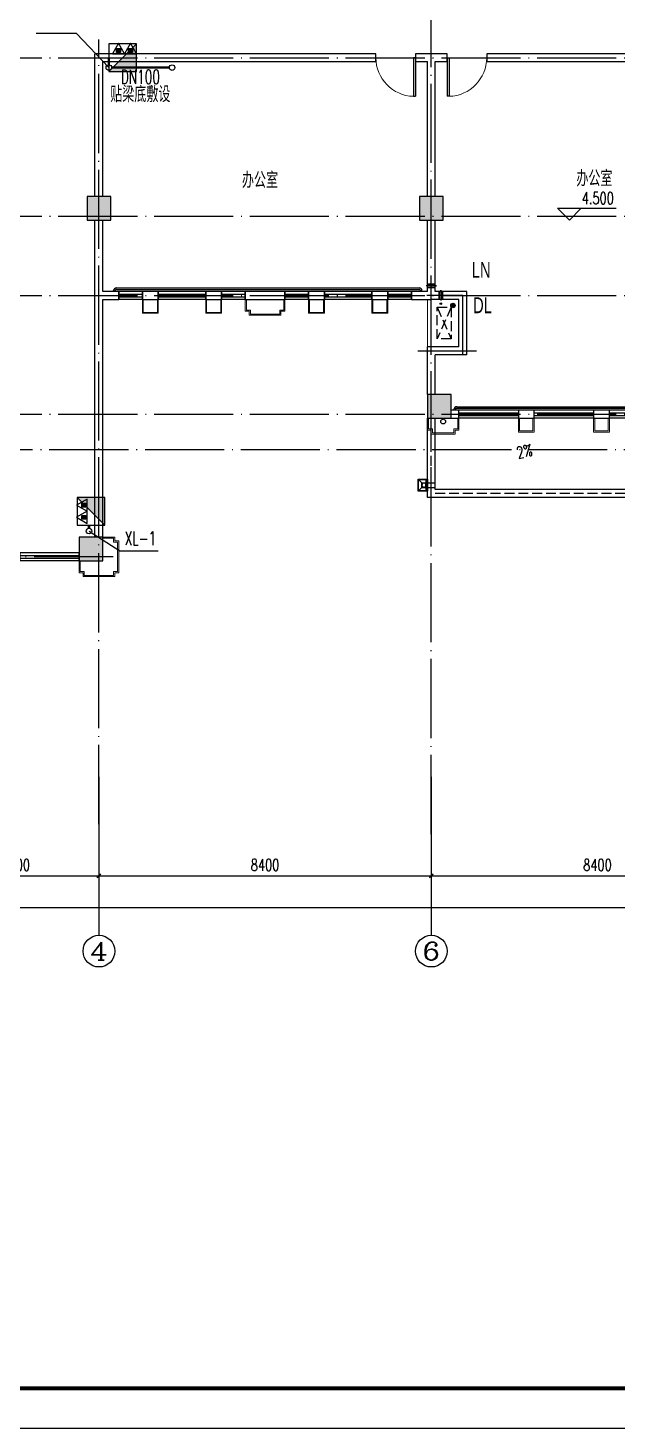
# Model space of a CAD drawing. Extents: x 888742 to 1277419, y 9079 to 622358.
# Drawn here: x 1058652 to 1073538, y 318801 to 354140 of the extents above; entities that cross this region are included whole.
import ezdxf
from ezdxf.enums import TextEntityAlignment as Align

# ---------------------------------------------------------------- set-up
doc = ezdxf.new("R2010")
doc.units = 0
doc.header["$LTSCALE"] = 1000
doc.header["$MEASUREMENT"] = 0
doc.linetypes.add('DASH', pattern=[0.35, 0.25, -0.1])
doc.linetypes.add('DOTE', pattern=[2.42, 2, -0.2, 0.02, -0.2])
for name, color, linetype in [('A_PLAN_FURNITURE', 8, 'Continuous'), ('AXIS', 3, 'Continuous'), ('AXIS_TEXT', 7, 'Continuous'), ('COLUMN', 2, 'Continuous'), ('DIM_ELEV', 3, 'Continuous'), ('DIM_SYMB', 3, 'Continuous'), ('DIM_消防', 3, 'Continuous'), ('DOTE', 14, 'DOTE'), ('EQUIP_消火栓', 7, 'Continuous'), ('EQUIP_消防', 7, 'Continuous'), ('PIPE-消防', 1, 'Continuous'), ('PUB_HATCH', 252, 'Continuous'), ('PUB_TEXT', 7, 'Continuous'), ('PUB_TITLE', 4, 'Continuous'), ('RAIN', 220, 'Continuous'), ('TEXT_消防', 7, 'Continuous'), ('VPIPE-消防', 1, 'Continuous'), ('WALL', 2, 'Continuous'), ('WINDOW', 142, 'Continuous'), ('排水', 135, 'Continuous'), ('栏杆', 89, 'Continuous'), ('空调', 107, 'Continuous'), ('立面', 43, 'Continuous')]:
    doc.layers.add(name, color=color, linetype=linetype)
for name, color, linetype, lineweight in [('厨房卫生间家具', 79, 'Continuous', 9), ('房间家具', 157, 'Continuous', 9), ('面积线', 41, 'Continuous', 20)]:
    doc.layers.add(name, color=color, linetype=linetype, lineweight=lineweight)
doc.styles.add('_TCH_AXIS', font='COMPLEX', dxfattribs={"bigfont": 'GBCBIG'})
doc.styles.add('_TCH_DIM', font='SIMPLEX', dxfattribs={"bigfont": 'GBCBIG'})
doc.styles.add('_TCH_DIM_T3', font='SIMPLEX', dxfattribs={"width": 0.705882, "bigfont": 'GBCBIG'})
doc.styles.add('_TWT_PIPEDN', font='SIMPLEX', dxfattribs={"width": 0.8, "height": 3.5, "bigfont": 'HZTXT'})
doc.styles.add('_TWT_SERIAL', font='COMPLEX', dxfattribs={"width": 0.8, "height": 3.5, "bigfont": 'HZTXT'})
doc.styles.add('COMPLEX', font='COMPLEX')
doc.styles.add('hztxt', font='zn02.shx', dxfattribs={"width": 0.8, "height": 400, "bigfont": 'zn01.shx'})
doc.styles.add('ZN01', font='zn02.shx', dxfattribs={"width": 0.7, "height": 3.5, "bigfont": 'zn01.shx'})
doc.dimstyles.new('_TCH_ARCH&&100', dxfattribs={"dimtxt": 297.5, "dimasz": 100, "dimexe": 250, "dimexo": 300, "dimgap": 126.25, "dimtad": 1, "dimdec": 0, "dimzin": 0, "dimdsep": 46, "dimtxsty": '_TCH_DIM_T3', "dimblk": 'ARCHTICK', "dimcen": 0.09, "dimclrt": 7, "dimazin": 2, "dimtfac": 1, "dimtdec": 0, "dimtix": 1, "dimtmove": 2, "dimatfit": 3, "dimldrblk": 'ARCHTICK', "dimfxl": 1, "dimtolj": 1, "dimtzin": 0, "dimarcsym": 0})

# ---------------------------------------------------------------- blocks, each defined once
blk = doc.blocks.new('43t42')
at = {"layer": 'A_PLAN_FURNITURE', "linetype": 'DASH', "extrusion": (0, 0, -1)}
blk.add_lwpolyline([(-698650, 447037), (-697850, 447037), (-697850, 447387), (-698650, 447387)], close=True, dxfattribs=at)
at = {"layer": 'A_PLAN_FURNITURE', "linetype": 'DASH'}
for points in [[(698650, 447387), (697850, 447037)], [(698650, 447037), (697850, 447387)]]:
    blk.add_lwpolyline(points, dxfattribs=at)
blk = doc.blocks.new('Kongtiaodaong')
at = {"layer": '空调'}
for points in [[(1247663, -163218), (1247663, -163058), (1247663, -163038), (1247663, -163218), (1247663, -163238)], [(1247703, -163058), (1247703, -163008), (1247703, -163218), (1247703, -163268)], [(1247743, -163218), (1247743, -163058), (1247743, -163038), (1247743, -163218), (1247743, -163238)]]:
    blk.add_lwpolyline(points, dxfattribs=at)
blk = doc.blocks.new('gfdgfdgasdasd')
at = {"layer": 'RAIN'}
for p, q in [((-681360, -59537), (-681360, -59197)), ((-681240, -59537), (-681240, -59197)), ((-681440, -59427), (-681160, -59427)), ((-681440, -59617), (-681360, -59537)), ((-681360, -59537), (-681240, -59537)), ((-681240, -59537), (-681160, -59617))]:
    blk.add_line(p, q, dxfattribs=at)
for points in [[(-681450, -59627), (-681150, -59627), (-681150, -59397), (-681450, -59397)], [(-681440, -59617), (-681160, -59617), (-681160, -59407), (-681440, -59407)]]:
    blk.add_lwpolyline(points, close=True, dxfattribs=at)
blk.add_circle((-681300, -59482), 50, dxfattribs=at)
blk = doc.blocks.new('$TWTSYS$00000546')
h = blk.add_hatch()
h.set_pattern_fill('ANSI31', color=256, scale=200, style=0)
h.set_pattern_definition([(45, (-38543.802, -6670.83), (-17.67767, 17.67767), [])])
h.paths.add_polyline_path([(-65, 174), (65, 174), (65, 44), (-65, 44)])
for points in [[(0, 344), (-198, 0), (198, 0)], [(-65, 174), (65, 174), (65, 44), (-65, 44)]]:
    blk.add_lwpolyline(points, close=True)
blk = doc.blocks.new('_ArchTick')
at = {"color": 0, "linetype": 'ByBlock', "const_width": 0.4}
blk.add_lwpolyline([(-0.5, -0.5), (0.5, 0.5)], dxfattribs=at)
blk = doc.blocks.new('*D228')
at = {"layer": 'AXIS', "color": 0, "lineweight": -2, "transparency": 16777216}
for p, q in [((1056244, 334938), (1056244, 332488)), ((1060444, 334938), (1060444, 332488)), ((1056244, 332738), (1060444, 332738))]:
    blk.add_line(p, q, dxfattribs=at)
at = {"layer": 'Defpoints', "color": 0, "transparency": 16777216}
for p in [(1056244, 335238), (1060444, 335238), (1060444, 332738)]:
    blk.add_point(p, dxfattribs=at)
at = {"layer": 'AXIS', "color": 0, "lineweight": -2, "transparency": 16777216, "xscale": 100, "yscale": 100, "zscale": 100, "rotation": 180}
blk.add_blockref('_ArchTick', (1056244, 332738), dxfattribs=at)
at = {"layer": 'AXIS', "color": 0, "lineweight": -2, "transparency": 16777216, "xscale": 100, "yscale": 100, "zscale": 100}
blk.add_blockref('_ArchTick', (1060444, 332738), dxfattribs=at)
at = {"layer": 'AXIS', "color": 7, "transparency": 16777216, "insert": (1058344, 333013), "char_height": 297.5, "attachment_point": 5, "style": '_TCH_DIM_T3'}
blk.add_mtext('\\A1;4200', dxfattribs=at)
blk = doc.blocks.new('*D229')
at = {"layer": 'AXIS', "color": 0, "lineweight": -2, "transparency": 16777216}
for p, q in [((1060444, 334938), (1060444, 332488)), ((1068844, 334938), (1068844, 332488)), ((1060444, 332738), (1068844, 332738))]:
    blk.add_line(p, q, dxfattribs=at)
at = {"layer": 'Defpoints', "color": 0, "transparency": 16777216}
for p in [(1060444, 335238), (1068844, 335238), (1068844, 332738)]:
    blk.add_point(p, dxfattribs=at)
at = {"layer": 'AXIS', "color": 0, "lineweight": -2, "transparency": 16777216, "xscale": 100, "yscale": 100, "zscale": 100, "rotation": 180}
blk.add_blockref('_ArchTick', (1060444, 332738), dxfattribs=at)
at = {"layer": 'AXIS', "color": 0, "lineweight": -2, "transparency": 16777216, "xscale": 100, "yscale": 100, "zscale": 100}
blk.add_blockref('_ArchTick', (1068844, 332738), dxfattribs=at)
at = {"layer": 'AXIS', "color": 7, "transparency": 16777216, "insert": (1064644, 333013), "char_height": 297.5, "attachment_point": 5, "style": '_TCH_DIM_T3'}
blk.add_mtext('\\A1;8400', dxfattribs=at)
blk = doc.blocks.new('*D230')
at = {"layer": 'AXIS', "color": 0, "lineweight": -2, "transparency": 16777216}
for p, q in [((1068844, 334938), (1068844, 332488)), ((1077244, 334938), (1077244, 332488)), ((1068844, 332738), (1077244, 332738))]:
    blk.add_line(p, q, dxfattribs=at)
at = {"layer": 'Defpoints', "color": 0, "transparency": 16777216}
for p in [(1068844, 335238), (1077244, 335238), (1077244, 332738)]:
    blk.add_point(p, dxfattribs=at)
at = {"layer": 'AXIS', "color": 0, "lineweight": -2, "transparency": 16777216, "xscale": 100, "yscale": 100, "zscale": 100, "rotation": 180}
blk.add_blockref('_ArchTick', (1068844, 332738), dxfattribs=at)
at = {"layer": 'AXIS', "color": 0, "lineweight": -2, "transparency": 16777216, "xscale": 100, "yscale": 100, "zscale": 100}
blk.add_blockref('_ArchTick', (1077244, 332738), dxfattribs=at)
at = {"layer": 'AXIS', "color": 7, "transparency": 16777216, "insert": (1073044, 333013), "char_height": 297.5, "attachment_point": 5, "style": '_TCH_DIM_T3'}
blk.add_mtext('\\A1;8400', dxfattribs=at)
blk = doc.blocks.new('*D235')
at = {"layer": 'AXIS', "color": 0, "lineweight": -2, "transparency": 16777216}
for p, q in [((1050144, 334638), (1050144, 331688)), ((1104344, 334638), (1104344, 331688)), ((1050144, 331938), (1104344, 331938))]:
    blk.add_line(p, q, dxfattribs=at)
at = {"layer": 'Defpoints', "color": 0, "transparency": 16777216}
for p in [(1050144, 334938), (1104344, 334938), (1104344, 331938)]:
    blk.add_point(p, dxfattribs=at)
at = {"layer": 'AXIS', "color": 0, "lineweight": -2, "transparency": 16777216, "xscale": 100, "yscale": 100, "zscale": 100, "rotation": 180}
blk.add_blockref('_ArchTick', (1050144, 331938), dxfattribs=at)
at = {"layer": 'AXIS', "color": 0, "lineweight": -2, "transparency": 16777216, "xscale": 100, "yscale": 100, "zscale": 100}
blk.add_blockref('_ArchTick', (1104344, 331938), dxfattribs=at)
at = {"layer": 'AXIS', "color": 7, "transparency": 16777216, "insert": (1077244, 332213), "char_height": 297.5, "attachment_point": 5, "style": '_TCH_DIM_T3'}
blk.add_mtext('\\A1;54200', dxfattribs=at)
blk = doc.blocks.new('*D348')
at = {"layer": 'AXIS', "color": 0, "lineweight": -2, "transparency": 16777216}
for p, q in [((1056244, 334938), (1056244, 332488)), ((1060444, 334938), (1060444, 332488)), ((1056244, 332738), (1060444, 332738))]:
    blk.add_line(p, q, dxfattribs=at)
at = {"layer": 'Defpoints', "color": 0, "transparency": 16777216}
for p in [(1056244, 335238), (1060444, 335238), (1060444, 332738)]:
    blk.add_point(p, dxfattribs=at)
at = {"layer": 'AXIS', "color": 0, "lineweight": -2, "transparency": 16777216, "xscale": 100, "yscale": 100, "zscale": 100, "rotation": 180}
blk.add_blockref('_ArchTick', (1056244, 332738), dxfattribs=at)
at = {"layer": 'AXIS', "color": 0, "lineweight": -2, "transparency": 16777216, "xscale": 100, "yscale": 100, "zscale": 100}
blk.add_blockref('_ArchTick', (1060444, 332738), dxfattribs=at)
at = {"layer": 'AXIS', "color": 7, "transparency": 16777216, "insert": (1058344, 333013), "char_height": 297.5, "attachment_point": 5, "style": '_TCH_DIM_T3'}
blk.add_mtext('\\A1;4200', dxfattribs=at)
blk = doc.blocks.new('*D349')
at = {"layer": 'AXIS', "color": 0, "lineweight": -2, "transparency": 16777216}
for p, q in [((1060444, 334938), (1060444, 332488)), ((1068844, 334938), (1068844, 332488)), ((1060444, 332738), (1068844, 332738))]:
    blk.add_line(p, q, dxfattribs=at)
at = {"layer": 'Defpoints', "color": 0, "transparency": 16777216}
for p in [(1060444, 335238), (1068844, 335238), (1068844, 332738)]:
    blk.add_point(p, dxfattribs=at)
at = {"layer": 'AXIS', "color": 0, "lineweight": -2, "transparency": 16777216, "xscale": 100, "yscale": 100, "zscale": 100, "rotation": 180}
blk.add_blockref('_ArchTick', (1060444, 332738), dxfattribs=at)
at = {"layer": 'AXIS', "color": 0, "lineweight": -2, "transparency": 16777216, "xscale": 100, "yscale": 100, "zscale": 100}
blk.add_blockref('_ArchTick', (1068844, 332738), dxfattribs=at)
at = {"layer": 'AXIS', "color": 7, "transparency": 16777216, "insert": (1064644, 333013), "char_height": 297.5, "attachment_point": 5, "style": '_TCH_DIM_T3'}
blk.add_mtext('\\A1;8400', dxfattribs=at)
blk = doc.blocks.new('*D350')
at = {"layer": 'AXIS', "color": 0, "lineweight": -2, "transparency": 16777216}
for p, q in [((1068844, 334938), (1068844, 332488)), ((1077244, 334938), (1077244, 332488)), ((1068844, 332738), (1077244, 332738))]:
    blk.add_line(p, q, dxfattribs=at)
at = {"layer": 'Defpoints', "color": 0, "transparency": 16777216}
for p in [(1068844, 335238), (1077244, 335238), (1077244, 332738)]:
    blk.add_point(p, dxfattribs=at)
at = {"layer": 'AXIS', "color": 0, "lineweight": -2, "transparency": 16777216, "xscale": 100, "yscale": 100, "zscale": 100, "rotation": 180}
blk.add_blockref('_ArchTick', (1068844, 332738), dxfattribs=at)
at = {"layer": 'AXIS', "color": 0, "lineweight": -2, "transparency": 16777216, "xscale": 100, "yscale": 100, "zscale": 100}
blk.add_blockref('_ArchTick', (1077244, 332738), dxfattribs=at)
at = {"layer": 'AXIS', "color": 7, "transparency": 16777216, "insert": (1073044, 333013), "char_height": 297.5, "attachment_point": 5, "style": '_TCH_DIM_T3'}
blk.add_mtext('\\A1;8400', dxfattribs=at)
blk = doc.blocks.new('*D355')
at = {"layer": 'AXIS', "color": 0, "lineweight": -2, "transparency": 16777216}
for p, q in [((1050244, 334638), (1050244, 331688)), ((1104244, 334638), (1104244, 331688)), ((1050244, 331938), (1104244, 331938))]:
    blk.add_line(p, q, dxfattribs=at)
at = {"layer": 'Defpoints', "color": 0, "transparency": 16777216}
for p in [(1050244, 334938), (1104244, 334938), (1104244, 331938)]:
    blk.add_point(p, dxfattribs=at)
at = {"layer": 'AXIS', "color": 0, "lineweight": -2, "transparency": 16777216, "xscale": 100, "yscale": 100, "zscale": 100, "rotation": 180}
blk.add_blockref('_ArchTick', (1050244, 331938), dxfattribs=at)
at = {"layer": 'AXIS', "color": 0, "lineweight": -2, "transparency": 16777216, "xscale": 100, "yscale": 100, "zscale": 100}
blk.add_blockref('_ArchTick', (1104244, 331938), dxfattribs=at)
at = {"layer": 'AXIS', "color": 7, "transparency": 16777216, "insert": (1077244, 332213), "char_height": 297.5, "attachment_point": 5, "style": '_TCH_DIM_T3'}
blk.add_mtext('\\A1;54000', dxfattribs=at)
blk = doc.blocks.new('$WINLIB2D$00000001')
at = {"color": 0}
for points in [[(-0.5, 0.5), (-0.5, -0.5)], [(-0.5, 0.5), (0.5, 0.5)], [(0.5, -0.5), (0.5, 0.5)], [(0.5, 0.167), (-0.5, 0.167)], [(0.5, -0.167), (-0.5, -0.167)], [(-0.5, -0.5), (0.5, -0.5)]]:
    blk.add_lwpolyline(points, dxfattribs=at)
blk = doc.blocks.new('$DorLib2D$00000001')
for p, q in [((0.45, 0.975), (0.5, 0.975)), ((0.45, 0), (0.45, 0.975)), ((0.5, 0), (0.5, 0.975)), ((0.5, 0), (0.45, 0))]:
    blk.add_line(p, q)
at = {"lineweight": 13}
blk.add_arc((0.475, 0), 0.975, 91.4693, 180, dxfattribs=at)
blk = doc.blocks.new('_AXISO')
blk.add_circle((0, 0), 0.5)
at = {"layer": 'AXIS_TEXT', "style": 'COMPLEX', "width": 1.041667}
blk.add_attdef('A', text='', height=0.56, dxfattribs=at).set_placement((-0.25, -0.28), (0.25, -0.28), align=Align.FIT)
blk = doc.blocks.new('$TwtSys$00000434')
for p, q in [((-0.5, 0.5), (-0.5, -0.5)), ((-0.5, -0.5), (0.5, 0.5)), ((0.5, 0.5), (-0.5, 0.5)), ((0.5, -0.5), (0.5, 0.5)), ((-0.5, -0.5), (0.5, -0.5))]:
    blk.add_line(p, q)
blk.add_solid([(0.5, -0.5), (0.5, 0.5), (-0.5, -0.5)])

msp = doc.modelspace()

# ---------------------------------------------------------------- hatches: boundary and pattern name
at = {"layer": 'PUB_HATCH'}
for points in [[(1060144, 349290.7), (1060744, 349290.7), (1060744, 349890.7), (1060144, 349890.7)], [(1068544, 349290.7), (1069144, 349290.7), (1069144, 349890.7), (1068544, 349890.7)], [(1068744, 344290.7), (1069344, 344290.7), (1069344, 344890.7), (1068744, 344890.7)], [(1059944, 340691.1), (1060544, 340691.1), (1060544, 341291.1), (1059944, 341291.1)]]:
    msp.add_hatch(color=256, dxfattribs=at).paths.add_polyline_path(points)
at = {"layer": '排水'}
h = msp.add_hatch(dxfattribs=at)
h.set_pattern_fill('ANSI31', color=252, scale=15, style=0)
h.set_pattern_definition([(134.9997153, (2548136.469, 1339871.489), (16.83806388, 16.83789657), [])])
edge = h.paths.add_edge_path()
edge.add_arc((1069389, 347135.7), 55, 0, 360)

# ---------------------------------------------------------------- linework, layer by layer
at = {"layer": 'AXIS'}
for p, q in [((1060444, 335237.8), (1060444, 331237.8)), ((1068844, 335237.8), (1068844, 331237.8))]:
    msp.add_line(p, q, dxfattribs=at)
at = {"layer": 'COLUMN'}
for p, q in [((1060744, 349890.7), (1060144, 349890.7)), ((1060144, 349890.7), (1060144, 349290.7)), ((1060744, 349290.7), (1060744, 349890.7)), ((1069144, 349890.7), (1068544, 349890.7)), ((1068544, 349890.7), (1068544, 349290.7)), ((1069144, 349290.7), (1069144, 349890.7)), ((1060144, 349290.7), (1060744, 349290.7)), ((1068544, 349290.7), (1069144, 349290.7)), ((1069344, 344890.7), (1068744, 344890.7)), ((1068744, 344890.7), (1068744, 344290.7)), ((1069344, 344290.7), (1069344, 344890.7)), ((1068744, 344290.7), (1069344, 344290.7)), ((1060544, 341291.1), (1059944, 341291.1)), ((1059944, 341291.1), (1059944, 340691.1)), ((1060544, 340691.1), (1060544, 341291.1)), ((1059944, 340691.1), (1060544, 340691.1))]:
    msp.add_line(p, q, dxfattribs=at)
at = {"layer": 'DIM_ELEV'}
for p, q in [((1072332.3, 349290.7), (1072032.3, 349590.7)), ((1072032.3, 349590.7), (1073516.8, 349590.7)), ((1072332.3, 349290.7), (1072632.3, 349590.7))]:
    msp.add_line(p, q, dxfattribs=at)
at = {"layer": 'DIM_SYMB'}
msp.add_lwpolyline([(1072322.5, 343376.7, 0, 0, 0), (1070710.6, 343017.9, 80, 0, 0), (1070417.7, 342952.7, 0, 0, 0)], format="xyseb", dxfattribs=at)
at = {"layer": 'DIM_消防'}
for p, q in [((1059875.8, 354002.3), (1058859.3, 354002.3)), ((1060694, 353140.7), (1059875.8, 354002.3)), ((1060194, 341441.1), (1060973.3, 340944.5)), ((1060973.3, 340944.5), (1061942.1, 340944.5))]:
    msp.add_line(p, q, dxfattribs=at)
at = {"layer": 'DOTE'}
for p, q in [((1068844, 333794.1, 0), (1068844, 363892.7, 0)), ((1060444, 334044.1, 0), (1060444, 353852.3, 0)), ((1047318.5, 353390.7, 0), (1107169.6, 353390.7)), ((1047318.5, 349390.7), (1107169.6, 349390.7)), ((1047318.5, 347390.7, 0), (1107169.6, 347390.7)), ((1068507.5, 345990.7), (1069985.2, 345990.7, 0)), ((1047318.5, 344390.7, 0), (1107169.6, 344390.7)), ((1107169.6, 343491.1, 0), (1047318.5, 343491.1)), ((1060806.9, 340791.1), (1047318.5, 340791.1, 0))]:
    msp.add_line(p, q, dxfattribs=at)
at = {"layer": 'DOTE', "elevation": 0}
msp.add_lwpolyline([(1069644, 345890.7), (1069644, 347390.7), (1068730.6, 347390.7)], dxfattribs=at)
at = {"layer": 'PIPE-消防', "linetype": 'Continuous', "const_width": 60}
for points in [[(1060694, 353210.7), (1060694, 353390.7)], [(1060764, 353140.7), (1062224.1, 353140.7)], [(1060194, 341591.1), (1060194, 341511.1)]]:
    msp.add_lwpolyline(points, dxfattribs=at)
at = {"layer": 'PUB_TITLE'}
msp.add_lwpolyline([(1039583, 318801), (1123683, 318801), (1123683, 378201), (1039583, 378201)], close=True, dxfattribs=at)
at = {"layer": 'PUB_TITLE', "const_width": 100}
msp.add_lwpolyline([(1042083, 319801), (1122683, 319801), (1122683, 377201), (1042083, 377201)], close=True, dxfattribs=at)
at = {"layer": 'RAIN'}
msp.add_circle((1069144, 344205.7), 60, dxfattribs=at)
at = {"layer": 'VPIPE-消防', "linetype": 'Continuous'}
for centre in [(1060694, 353140.7), (1062294.1, 353140.7), (1060194, 341441.1)]:
    msp.add_circle(centre, 70, dxfattribs=at)
at = {"layer": 'WALL'}
for p, q in [((1067444, 353490.7), (1060344, 353490.7)), ((1060344, 349890.7), (1060344, 353490.7)), ((1067444, 353290.7), (1067444, 353490.7)), ((1068844, 353490.7), (1068444, 353490.7)), ((1068444, 353490.7), (1068444, 353290.7)), ((1069244, 353490.7), (1068844, 353490.7)), ((1069244, 353290.7), (1069244, 353490.7)), ((1075844, 353490.7), (1070244, 353490.7)), ((1070244, 353490.7), (1070244, 353290.7)), ((1060544, 353290.7), (1067444, 353290.7)), ((1060544, 349890.7), (1060544, 353290.7)), ((1068444, 353290.7), (1068744, 353290.7)), ((1068744, 349890.7), (1068744, 353290.7)), ((1068944, 353290.7), (1069244, 353290.7)), ((1068944, 349890.7), (1068944, 353290.7)), ((1070244, 353290.7), (1075844, 353290.7)), ((1060344, 347390.7), (1060344, 349290.7)), ((1060544, 347490.7), (1060544, 349290.7)), ((1068744, 347490.7), (1068744, 349290.7)), ((1068944, 347490.7), (1068944, 349290.7)), ((1060344, 341291.1), (1060344, 347392.7)), ((1060944, 347490.7), (1060544, 347490.7)), ((1060944, 347290.7), (1060944, 347490.7)), ((1061944, 347490.7), (1061544, 347490.7)), ((1061544, 347490.7), (1061544, 347290.7)), ((1061944, 347290.7), (1061944, 347490.7)), ((1063544, 347490.7), (1063144, 347490.7)), ((1063144, 347490.7), (1063144, 347290.7)), ((1063544, 347290.7), (1063544, 347490.7)), ((1065144, 347490.7), (1064144, 347490.7)), ((1064144, 347490.7), (1064144, 347290.7)), ((1065144, 347290.7), (1065144, 347490.7)), ((1066144, 347490.7), (1065744, 347490.7)), ((1065744, 347490.7), (1065744, 347290.7)), ((1066144, 347290.7), (1066144, 347490.7)), ((1067744, 347490.7), (1067344, 347490.7)), ((1067344, 347490.7), (1067344, 347290.7)), ((1067744, 347290.7), (1067744, 347490.7)), ((1068744, 347490.7), (1068344, 347490.7)), ((1068344, 347490.7), (1068344, 347290.7)), ((1069744, 347490.7), (1068944, 347490.7)), ((1069744, 345890.7), (1069744, 347490.7)), ((1060544, 347290.7), (1060944, 347290.7)), ((1060544, 341291.1), (1060544, 347290.7)), ((1061544, 347290.7), (1061944, 347290.7)), ((1063144, 347290.7), (1063544, 347290.7)), ((1064144, 347290.7), (1065144, 347290.7)), ((1065744, 347290.7), (1066144, 347290.7)), ((1067344, 347290.7), (1067744, 347290.7)), ((1068344, 347290.7), (1068844, 347290.7)), ((1069544, 347290.7), (1068844, 347290.7)), ((1069544, 346090.7), (1069544, 347290.7)), ((1068744, 344890.7), (1068744, 346090.7)), ((1069544, 346090.7), (1068744, 346090.7)), ((1068944, 344890.7), (1068944, 345890.7)), ((1069744, 345890.7), (1068944, 345890.7)), ((1069544, 344490.7), (1069344, 344490.7)), ((1069344, 344290.7), (1069544, 344290.7)), ((1069544, 344290.7), (1069544, 344490.7)), ((1071444, 344490.7), (1071044, 344490.7)), ((1071044, 344490.7), (1071044, 344290.7)), ((1071044, 344290.7), (1071444, 344290.7)), ((1071444, 344290.7), (1071444, 344490.7)), ((1073344, 344490.7), (1072944, 344490.7)), ((1072944, 344490.7), (1072944, 344290.7)), ((1072944, 344290.7), (1073344, 344290.7)), ((1073344, 344290.7), (1073344, 344490.7))]:
    msp.add_line(p, q, dxfattribs=at)
at = {"layer": '厨房卫生间家具'}
for p, q in [((1068744, 346090.7), (1068744, 347290.7)), ((1068844, 346090.7), (1068844, 347290.7))]:
    msp.add_line(p, q, dxfattribs=at)
at = {"layer": '房间家具'}
for points in [[(1061944, 347290.7), (1061944, 346940.7), (1061544, 346940.7), (1061544, 347290.7)], [(1061924, 347290.7), (1061924, 346960.7), (1061564, 346960.7), (1061564, 347290.7)], [(1063544, 347290.7), (1063544, 346940.7), (1063144, 346940.7), (1063144, 347290.7)], [(1063524, 347290.7), (1063524, 346960.7), (1063164, 346960.7), (1063164, 347290.7)], [(1065144, 347290.7), (1065144, 346990.7), (1065044, 346990.7), (1065044, 346890.7), (1064244, 346890.7), (1064244, 346990.7), (1064144, 346990.7), (1064144, 347290.7)], [(1065114, 347290.7), (1065114, 347020.7), (1065014, 347020.7), (1065014, 346920.7), (1064274, 346920.7), (1064274, 347020.7), (1064174, 347020.7), (1064174, 347290.7)], [(1066144, 347290.7), (1066144, 346940.7), (1065744, 346940.7), (1065744, 347290.7)], [(1066124, 347290.7), (1066124, 346960.7), (1065764, 346960.7), (1065764, 347290.7)], [(1067744, 347290.7), (1067744, 346940.7), (1067344, 346940.7), (1067344, 347290.7)], [(1067724, 347290.7), (1067724, 346960.7), (1067364, 346960.7), (1067364, 347290.7)], [(1068744, 344290.7), (1068744, 343990.7), (1068844, 343990.7), (1068844, 343890.7), (1069444, 343890.7), (1069444, 343990.7), (1069544, 343990.7), (1069544, 344290.7)], [(1068774, 344290.7), (1068774, 344020.7), (1068874, 344020.7), (1068874, 343920.7), (1069414, 343920.7), (1069414, 344020.7), (1069514, 344020.7), (1069514, 344290.7)], [(1071444, 344290.7), (1071444, 343940.7), (1071044, 343940.7), (1071044, 344290.7)], [(1071414, 344290.7), (1071414, 343970.7), (1071074, 343970.7), (1071074, 344290.7)], [(1073344, 344290.7), (1073344, 343940.7), (1072944, 343940.7), (1072944, 344290.7)], [(1073314, 344290.7), (1073314, 343970.7), (1072974, 343970.7), (1072974, 344290.7)], [(1059944, 340691.1), (1059944, 340391.1), (1060044, 340391.1), (1060044, 340291.1), (1060844, 340291.1), (1060844, 340391.1), (1060944, 340391.1), (1060944, 341191.1), (1060844, 341191.1), (1060844, 341291.1), (1060544, 341291.1)], [(1059974, 340691.1), (1059974, 340421.1), (1060074, 340421.1), (1060074, 340321.1), (1060814, 340321.1), (1060814, 340421.1), (1060914, 340421.1), (1060914, 341161.1), (1060814, 341161.1), (1060814, 341261.1), (1060544, 341261.1)]]:
    msp.add_lwpolyline(points, dxfattribs=at)
at = {"layer": '排水'}
for centre, radius in [((1069084, 347180.7), 20), ((1069389, 347135.7), 55)]:
    msp.add_circle(centre, radius, dxfattribs=at)
at = {"layer": '栏杆'}
for p, q in [((1060817.1, 347490.7), (1060817.1, 347510.7)), ((1060857.1, 347490.7), (1060857.1, 347510.7)), ((1060887.1, 347580.7), (1068538.1, 347580.7)), ((1060887.1, 347540.7), (1068538.1, 347540.7)), ((1068568.1, 347490.7), (1068568.1, 347510.7)), ((1068608.1, 347490.7), (1068608.1, 347510.7)), ((1069487.1, 344580.7), (1076783.8, 344580.7)), ((1069417.1, 344490.7), (1069417.1, 344510.7)), ((1069457.1, 344490.7), (1069457.1, 344510.7)), ((1069487.1, 344540.7), (1076783.8, 344540.7))]:
    msp.add_line(p, q, dxfattribs=at)
for centre, radius, start, end in [((1060887.1, 347510.7), 70, 89.98711, 180.01289), ((1060887.1, 347510.7), 30, 89.98711, 180.01289), ((1068538.1, 347510.7), 70, 359.98711, 90.01289), ((1068538.1, 347510.7), 30, 359.98711, 90.01289), ((1069487.1, 344510.7), 70, 89.98711, 180.01289), ((1069487.1, 344510.7), 30, 89.98711, 180.01289)]:
    msp.add_arc(centre, radius, start, end, dxfattribs=at)
at = {"layer": '立面'}
for points in [[(1085744, 344290.7), (1085744, 342290.7), (1068744, 342290.7), (1068744, 344290.7)], [(1077094, 342490.7), (1068944, 342490.7), (1068944, 344290.7)]]:
    msp.add_lwpolyline(points, dxfattribs=at)
at = {"layer": '立面', "linetype": 'DASH'}
msp.add_lwpolyline([(1085644, 344290.7), (1085644, 342390.7), (1068844, 342390.7), (1068844, 344290.7)], dxfattribs=at)

# ---------------------------------------------------------------- block references
at = {"rotation": 90}
msp.add_blockref('43t42', (1516381.2, -351558.9, 0), dxfattribs=at)
at = {"layer": 'AXIS'}
ref = msp.add_blockref('_AXISO', (1060444, 330837.8), dxfattribs=dict(at, xscale=800, yscale=800, zscale=800))
ref.add_attrib('A', '4', dxfattribs={"layer": 'AXIS_TEXT', "height": 452.5, "style": '_TCH_AXIS', "width": 1.3125}).set_placement((1060217.8, 330611.5), (1060670.3, 330611.5), align=Align.FIT)
ref = msp.add_blockref('_AXISO', (1068844, 330837.8), dxfattribs=dict(at, xscale=800, yscale=800, zscale=800))
ref.add_attrib('A', '6', dxfattribs={"layer": 'AXIS_TEXT', "height": 452.5, "style": '_TCH_AXIS', "width": 1.5}).set_placement((1068617.8, 330611.5), (1069070.3, 330611.5), align=Align.FIT)
at = {"layer": 'EQUIP_消火栓', "xscale": 700, "yscale": 700, "zscale": 700}
for p, rotation in [((1061044, 353390.7), 7.262795211780078e-08), ((1060244, 341941.1), 89.99999986527239)]:
    msp.add_blockref('$TwtSys$00000434', p, dxfattribs=dict(at, rotation=rotation))
at = {"layer": 'EQUIP_消防', "color": 1, "xscale": 0.7679999999236315, "yscale": 0.7680000001564622, "zscale": 0.7680000000000002}
for p in [(1060937, 353490.7), (1061241.7, 353490.7)]:
    msp.add_blockref('$TWTSYS$00000546', p, dxfattribs=at)
at = {"layer": 'EQUIP_消防', "color": 1, "xscale": 0.7679999999236315, "yscale": 0.7680000001564622, "zscale": 0.7680000000000002, "rotation": 90}
for p in [(1060144, 342093.5), (1060144, 341788.8)]:
    msp.add_blockref('$TWTSYS$00000546', p, dxfattribs=at)
at = {"layer": 'RAIN', "xscale": -1, "rotation": 270}
msp.add_blockref('gfdgfdgasdasd', (1128140.9, 1023901.1), dxfattribs=at)
at = {"layer": 'WINDOW'}
for name, p, xscale, yscale, zscale, rotation in [('$DorLib2D$00000001', (1067944, 353390.7), 1000, -1000, 1000, 359.9999999798829), ('$DorLib2D$00000001', (1069744, 353390.7), -1000, -1000, -1000, 359.9999999947707), ('$WINLIB2D$00000001', (1061244, 347390.7), 600, 200, 600, 179.9999999824243), ('$WINLIB2D$00000001', (1062544, 347390.7), 1200, 200, 1200, 179.9999999824243), ('$WINLIB2D$00000001', (1063844, 347390.7), 600, 200, 600, 179.9999999824243), ('$WINLIB2D$00000001', (1065444, 347390.7), 600, 200, 600, 179.9999999824243), ('$WINLIB2D$00000001', (1066744, 347390.7), 1200, 200, 1200, 179.9999999824243), ('$WINLIB2D$00000001', (1068044, 347390.7), 600, 200, 600, 179.9999999824243), ('$WINLIB2D$00000001', (1070294, 344390.7), -1500, 200, -1500, 359.9999999971632), ('$WINLIB2D$00000001', (1072194, 344390.7), -1500, 200, -1500, 359.9999999971632), ('$WINLIB2D$00000001', (1074094, 344390.7), -1500, 200, -1500, 359.9999999971632), ('$WINLIB2D$00000001', (1059194, 340791.1), -1500, -200, -1500, 359.999999986925)]:
    msp.add_blockref(name, p, dxfattribs=dict(at, xscale=xscale, yscale=yscale, zscale=zscale, rotation=rotation))
at = {"layer": '面积线', "rotation": 270.0000004935879}
msp.add_blockref('Kongtiaodaong', (1231982, 1595334), dxfattribs=at)
at = {"layer": '面积线', "xscale": -1}
msp.add_blockref('Kongtiaodaong', (2316787.4, 510528.7), dxfattribs=at)

# ---------------------------------------------------------------- texts
at = {"layer": 'DIM_ELEV', "color": 7, "style": '_TCH_DIM', "width": 0.705882}
msp.add_text('4.500', height=297.5, dxfattribs=at).set_placement((1072646.8, 349695.7))
at = {"layer": 'DIM_SYMB', "color": 7, "style": '_TCH_DIM', "width": 0.705882}
msp.add_text('2%%%', height=297.5, rotation=12.54712, dxfattribs=at).set_placement((1071036.5, 343266.5))
at = {"layer": 'DIM_消防', "color": 7, "style": '_TWT_SERIAL', "width": 0.64}
msp.add_text('XL-1', height=350, dxfattribs=at).set_placement((1061093.4, 341084.5))
at = {"layer": 'PUB_TEXT'}
for s, style, width, p in [('贴梁底敷设', 'hztxt', 0.8, (1060731.8, 352266.9)), ('办公室', 'hztxt', 0.8, (1072510.3, 350143.3)), ('办公室', 'hztxt', 0.8, (1064058.9, 350100.3)), ('LN', 'ZN01', 0.7, (1069865.5, 347836.1)), ('DL', 'ZN01', 0.7, (1069898.1, 346941.3))]:
    msp.add_text(s, height=400, dxfattribs=dict(at, style=style, width=width)).set_placement(p)
at = {"layer": 'TEXT_消防', "linetype": 'Continuous', "style": '_TWT_PIPEDN', "width": 0.64}
msp.add_text('DN100', height=350, dxfattribs=at).set_placement((1060998, 352732.1))

# ---------------------------------------------------------------- dimensions: what is measured, and where the dimension line sits
at = {"layer": 'AXIS'}
for p1, p2, distance, picture, middle in [((1056244, 335237.8), (1060444, 335237.8), -2500, '*D228', (1058344, 333012.8)), ((1056244, 335237.8), (1060444, 335237.8), -2500, '*D348', (1058344, 333012.8)), ((1060444, 335237.8), (1068844, 335237.8), -2500, '*D229', (1064644, 333012.8)), ((1060444, 335237.8), (1068844, 335237.8), -2500, '*D349', (1064644, 333012.8)), ((1068844, 335237.8), (1077244, 335237.8), -2500, '*D230', (1073044, 333012.8)), ((1068844, 335237.8), (1077244, 335237.8), -2500, '*D350', (1073044, 333012.8)), ((1050144, 334937.8), (1104344.1, 334937.8), -3000, '*D235', (1077244, 332212.8)), ((1050244, 334937.8), (1104244, 334937.8), -3000, '*D355', (1077244, 332212.8))]:
    dim = msp.add_aligned_dim(p1=p1, p2=p2, distance=distance, dimstyle='_TCH_ARCH&&100', dxfattribs=at)
    dim.commit()
    dim.dimension.update_dxf_attribs({"geometry": picture, "text_midpoint": middle})

doc.saveas('drawing.dxf')
